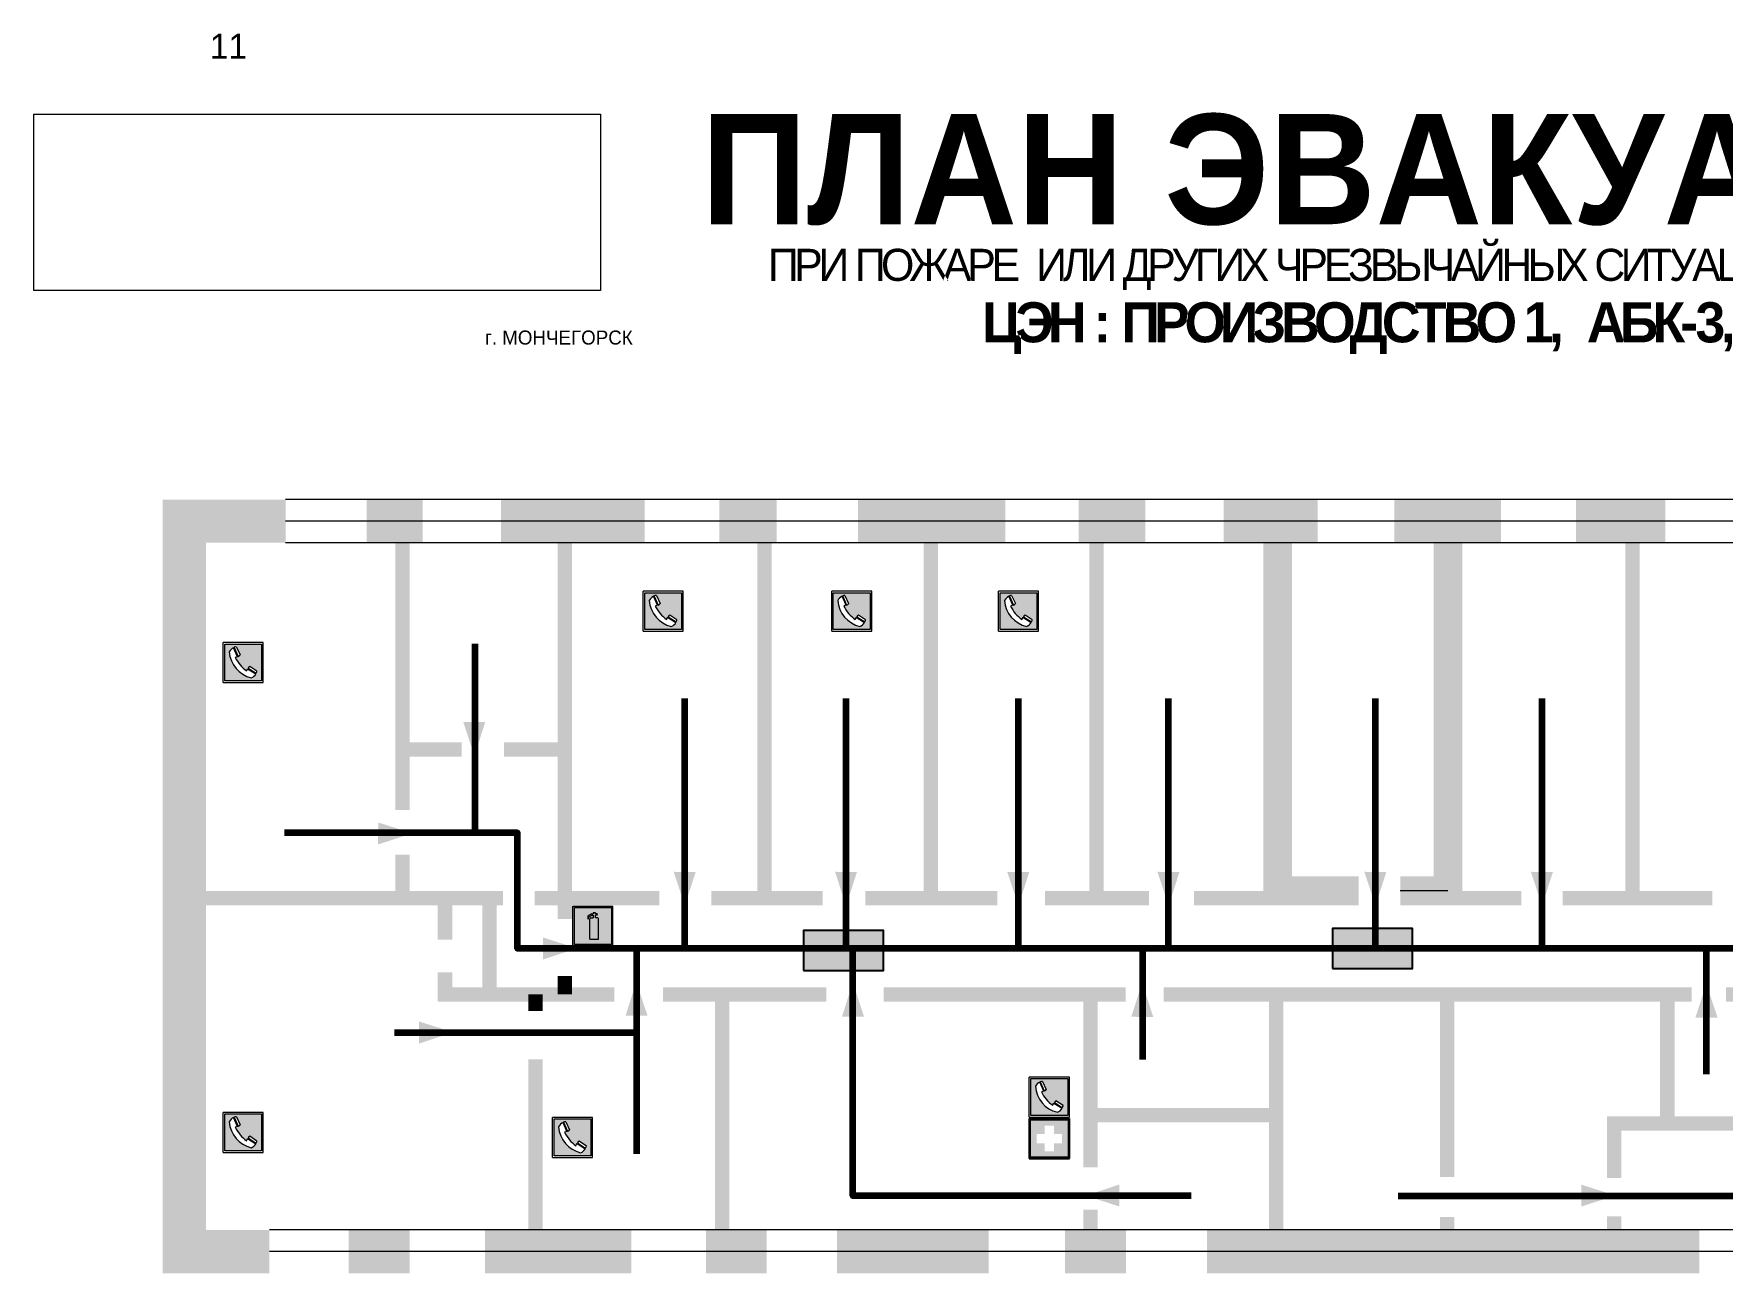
# Model space of a CAD drawing. Header units: millimetres. Extents: x 13810 to 67229, y 12374 to 21950.
# Drawn here: x 40364.1 to 40701.1, y 14299.5 to 14547 of the extents above; entities that cross this region are included whole.
import ezdxf

# ---------------------------------------------------------------- set-up
doc = ezdxf.new("R2010")
doc.units = ezdxf.units.MM
doc.layers.add('План_Штампы', color=7, linetype='Continuous')
doc.styles.add('обычный', font='arial.ttf')
picture_1 = doc.add_image_def('image1.jpg', size_in_pixel=(337, 105))

# ---------------------------------------------------------------- blocks, each defined once
blk = doc.blocks.new('A$C456E1F9C')
at = {"lineweight": 5}
h = blk.add_hatch(color=242, dxfattribs=at)
h.paths.add_polyline_path([(0.51, -1.47), (0.51, -13.26), (12.29, -13.26), (12.29, -1.47)])
h.paths.add_polyline_path([(5.42, -4.95, -0.254479), (4.78, -5.4), (3.52, -2.53, -0.209735), (4.23, -2.4)], flags=16)
h.paths.add_polyline_path([(8.53, -8.6), (10.87, -10.17), (10.54, -10.76), (8.03, -9.13, -0.192251)], flags=16)
h.paths.add_polyline_path([(4.61, -5.49, 0.005518), (3.87, -5.72, 0.128647), (7.49, -10.01, 0.00809), (7.83, -9.33), (10.47, -10.97, -0.16736), (8.99, -12.25, -0.327862), (1.95, -3.95, -0.166952), (3.36, -2.62)], flags=16)
at = {"color": 242, "lineweight": 5}
for p, q in [((0, -13.77), (0, -0.97)), ((12.8, -0.97), (0, -0.97)), ((4.61, -5.49), (3.36, -2.62)), ((3.52, -2.53), (4.78, -5.4)), ((4.23, -2.4), (5.42, -4.95)), ((12.8, -13.77), (12.8, -0.97)), ((7.83, -9.33), (10.47, -10.97)), ((8.03, -9.13), (10.54, -10.76)), ((10.81, -10.12), (8.53, -8.6)), ((10.54, -10.76), (10.8, -10.3)), ((10.8, -10.3), (10.81, -10.12)), ((0, -13.77), (12.8, -13.77))]:
    blk.add_line(p, q, dxfattribs=at)
blk.add_lwpolyline([(0.51, -1.47), (12.29, -1.47), (12.29, -13.26), (0.51, -13.26)], close=True, dxfattribs=at)
for centre, radius, start, end in [((4.59, -5.34), 2.99, 114.2845, 152.1974), ((11.12, -3.31), 9.19, 183.9915, 256.6009), ((4.02, -3.27), 0.891, 76.3284, 123.7092), ((4.68, -4.59), 0.824, 276.9621, 334.0723), ((14.98, -39.1), 35.17, 107.1487, 108.4135), ((13.86, -0.94), 11.08, 205.5536, 234.8762), ((-13.31, 0.8), 23.44, 332.5487, 334.4027), ((8.94, -9.5), 0.989, 114.4092, 157.9388), ((7.87, -9.46), 3, 291.9291, 329.9329)]:
    blk.add_arc(centre, radius, start, end, dxfattribs=at)
blk = doc.blocks.new('A$C18900ED3')
h = blk.add_hatch(color=126)
h.paths.add_polyline_path([(-0.18, -0.18), (-7.02, -0.18), (-7.02, -7.02), (-0.18, -7.02)])
h.paths.add_polyline_path([(-5.89, -4.46), (-5.89, -2.77), (-4.46, -2.77), (-4.46, -1.31), (-2.77, -1.31), (-2.77, -2.77), (-1.33, -2.77), (-1.33, -4.46), (-2.77, -4.46), (-2.77, -5.89), (-4.46, -5.89), (-4.46, -4.46)], flags=16)
at = {"color": 126}
for p, q in [((-7.2, 0), (-7.2, -7.2)), ((0, 0), (-7.2, 0)), ((0, -7.2), (0, 0)), ((-7.02, -7.02), (-7.02, -0.18)), ((-7.02, -0.18), (-0.18, -0.18)), ((-0.18, -0.18), (-0.18, -7.02)), ((-7.2, -7.2), (0, -7.2)), ((-0.18, -7.02), (-7.02, -7.02))]:
    blk.add_line(p, q, dxfattribs=at)
blk = doc.blocks.new('A$C3AD82952')
at = {"true_color": 0xf5f5ff}
h = blk.add_hatch(color=7, dxfattribs=at)
h.dxf.hatch_style = 1
h.paths.add_polyline_path([(8.21, 8.73, 0.414214), (7.89, 9.05), (7.22, 9.05), (7.22, 9.92), (7.59, 9.92, 1), (7.57, 10.36), (7.22, 10.36), (7.22, 10.6), (6.43, 10.6), (6.43, 10.36), (6.01, 10.36), (4.74, 9.59), (4.74, 8.69), (4.98, 8.73), (4.98, 9.26), (6.12, 9.91), (6.43, 9.91), (6.43, 9.05), (5.76, 9.05, 0.414214), (5.44, 8.73), (5.44, 2.2), (8.21, 2.2)], flags=0)
h.paths.add_polyline_path([(12.8, 12.8), (0, 12.8), (0, 0), (12.8, 0)])
h.paths.add_polyline_path([(0.51, 12.29), (12.29, 12.29), (12.29, 0.51), (0.51, 0.51)], flags=16)
h.paths.add_polyline_path([(4.74, 9.59), (6.01, 10.36), (6.43, 10.36), (6.43, 10.6), (7.22, 10.6), (7.22, 10.36), (7.59, 10.36, -0.94586), (7.59, 9.92), (7.22, 9.92), (7.22, 9.05), (7.89, 9.05, -0.414214), (8.21, 8.73), (8.21, 2.2), (5.44, 2.2), (5.44, 8.73, -0.414214), (5.76, 9.05), (6.43, 9.05), (6.43, 9.91), (6.12, 9.91), (4.98, 9.26), (4.98, 8.73), (4.74, 8.69)], flags=0)
h = blk.add_hatch(color=242)
h.dxf.hatch_style = 1
h.paths.add_polyline_path([(12.29, 12.29), (0.51, 12.29), (0.51, 0.51), (12.29, 0.51)])
h.paths.add_polyline_path([(4.74, 8.69), (4.74, 9.59), (6.01, 10.36), (6.43, 10.36), (6.43, 10.6), (7.22, 10.6), (7.22, 10.36), (7.59, 10.36, -0.94586), (7.59, 9.92), (7.22, 9.92), (7.22, 9.05), (7.89, 9.05, -0.414214), (8.21, 8.73), (8.21, 2.2), (5.44, 2.2), (5.44, 8.73, -0.414214), (5.76, 9.05), (6.43, 9.05), (6.43, 9.91), (6.12, 9.91), (4.98, 9.26), (4.98, 8.73)], flags=16)
h = blk.add_hatch(color=7, dxfattribs=at)
h.dxf.hatch_style = 1
h.paths.add_polyline_path([(8.21, 8.73, 0.414214), (7.89, 9.05), (7.22, 9.05), (7.22, 9.92), (7.59, 9.92, 1), (7.57, 10.36), (7.22, 10.36), (7.22, 10.6), (6.43, 10.6), (6.43, 10.36), (6.01, 10.36), (4.74, 9.59), (4.74, 8.69), (4.98, 8.73), (4.98, 9.26), (6.12, 9.91), (6.43, 9.91), (6.43, 9.05), (5.76, 9.05, 0.414214), (5.44, 8.73), (5.44, 2.2), (8.21, 2.2)])
at = {"color": 242, "lineweight": 5}
for p, q in [((0, 0), (0, 12.8)), ((0, 12.8), (12.8, 12.8)), ((12.8, 0), (12.8, 12.8)), ((6.01, 10.36), (4.74, 9.59)), ((4.74, 9.59), (4.74, 8.69)), ((4.74, 8.69), (4.98, 8.73)), ((4.98, 9.26), (6.12, 9.91)), ((4.98, 8.73), (4.98, 9.26)), ((5.44, 2.2), (5.44, 8.73)), ((5.76, 9.05), (6.43, 9.05)), ((6.01, 10.36), (6.43, 10.36)), ((6.12, 9.91), (6.43, 9.91)), ((7.22, 10.6), (6.43, 10.6)), ((6.43, 10.6), (6.43, 10.36)), ((6.43, 9.91), (6.43, 9.05)), ((7.22, 10.36), (7.22, 10.6)), ((7.59, 10.36), (7.22, 10.36)), ((7.22, 9.05), (7.22, 9.92)), ((7.59, 9.92), (7.22, 9.92)), ((7.89, 9.05), (7.22, 9.05)), ((8.21, 2.2), (8.21, 8.73)), ((0, 0), (12.8, 0)), ((5.44, 2.2), (8.21, 2.2))]:
    blk.add_line(p, q, dxfattribs=at)
blk.add_lwpolyline([(0.51, 12.29), (12.29, 12.29), (12.29, 0.51), (0.51, 0.51)], close=True, dxfattribs=at)
for centre, radius, start, end in [((5.76, 8.73), 0.32, 90, 180), ((7.58, 10.14), 0.223, 273.1875, 86.8125), ((7.89, 8.73), 0.32, 0, 90)]:
    blk.add_arc(centre, radius, start, end, dxfattribs=at)
blk = doc.blocks.new('A$C32E8229D')
at = {"true_color": 0xffffff}
blk.add_hatch(color=7, dxfattribs=at).paths.add_polyline_path([(0, 0), (0, -8), (16, -8), (16, 0)])
h = blk.add_hatch(color=126)
h.paths.add_polyline_path([(0.2, -0.2), (15.8, -0.2), (15.8, -7.8), (0.2, -7.8)])
h.paths.add_polyline_path([(13.49, -2.05), (12.08, -2.05), (11.37, -2.63, 0.162397), (11.29, -2.84), (11.29, -3.63), (10.35, -3.63), (10.35, -4.05), (11.68, -4.05), (11.68, -3.48), (12.26, -4.28), (11.29, -5.1), (11.29, -6.78), (11.85, -6.78), (11.85, -5.44), (12.8, -4.64), (12.8, -5.94), (14.46, -5.94), (14.46, -5.39), (13.45, -5.39), (13.45, -3.97), (12.46, -2.59), (13.15, -2.59), (13.69, -3.34), (14.18, -3)], flags=16)
h.paths.add_polyline_path([(10.74, -1.82, 1), (11.8, -1.82, 1)], flags=16)
h.paths.add_polyline_path([(9.39, -3.59), (5.99, -3.59), (6.56, -3.03), (5.91, -3.03), (5.1, -3.83), (5.91, -4.64), (6.56, -4.64), (5.99, -4.09), (9.39, -4.09)], flags=16)
h.paths.add_polyline_path([(4.29, -1.08), (1.72, -1.08), (1.72, -6.6), (4.29, -6.6)], flags=16)
at = {"color": 126}
blk.add_lwpolyline([(16, -8), (0, -8), (0, 0), (16, 0)], close=True, dxfattribs=at)

msp = doc.modelspace()

# ---------------------------------------------------------------- linework, layer by layer
at = {"lineweight": 0}
for points, const_width in [([(40411.13, 14303.81), (40394.15, 14303.81), (40394.15, 14449.65), (40414.34, 14449.65)], 8.64), ([(40441.74, 14449.65), (40430.5, 14449.65)], 8.64), ([(40486.02, 14449.65), (40457.34, 14449.65)], 8.64), ([(40512.4, 14449.65), (40500.93, 14449.65)], 8.64), ([(40558, 14449.65), (40528.64, 14449.65)], 8.64), ([(40585.99, 14449.65), (40572.68, 14449.65)], 8.64), ([(40620.4, 14449.65), (40601.59, 14449.65)], 8.64), ([(40656.99, 14449.65), (40635.66, 14449.65)], 8.64), ([(40689.8, 14449.65), (40671.91, 14449.65)], 8.64), ([(40437.67, 14391.99), (40437.67, 14449.65)], 2.88), ([(40470.09, 14370.22), (40470.09, 14449.65)], 2.88), ([(40509.97, 14374.4), (40509.97, 14449.65)], 2.88), ([(40543.14, 14374.4), (40543.14, 14449.65)], 2.88), ([(40576.24, 14374.4), (40576.24, 14449.65)], 2.88), ([(40628.58, 14375.83), (40612.39, 14375.83), (40612.39, 14449.65)], 5.76), ([(40636.85, 14375.83), (40646.38, 14375.83), (40646.38, 14449.65)], 5.76), ([(40683.24, 14374.4), (40683.24, 14449.65)], 2.88), ([(40437.67, 14404.08), (40449.51, 14404.08)], 2.88), ([(40457.96, 14404.08), (40470.09, 14404.08)], 2.88), ([(40437.67, 14374.4), (40437.67, 14383.04)], 2.88), ([(40457.73, 14374.4), (40394.15, 14374.4)], 2.88), ([(40446.17, 14366.11), (40446.17, 14374.4)], 2.88), ([(40455.06, 14374.4), (40455.06, 14355.16)], 2.88), ([(40488.94, 14374.4), (40464.05, 14374.4)], 2.88), ([(40521.57, 14374.4), (40499.33, 14374.4)], 2.88), ([(40556.43, 14374.4), (40530.09, 14374.4)], 2.88), ([(40586.72, 14374.4), (40565.94, 14374.4)], 2.88), ([(40612.39, 14374.4), (40595.71, 14374.4)], 2.88), ([(40661.02, 14374.4), (40646.54, 14374.4)], 2.88), ([(40699.14, 14374.4), (40669.26, 14374.4)], 2.88), ([(40480, 14355.16), (40446.17, 14355.16), (40446.17, 14359.58)], 2.88), ([(40470.09, 14355.16), (40470.09, 14358.85)], 2.88), ([(40464.24, 14355.16), (40464.24, 14351.84)], 2.88), ([(40522.29, 14355.16), (40489.67, 14355.16)], 2.88), ([(40501.51, 14355.16), (40501.51, 14303.81)], 2.88), ([(40582.04, 14355.16), (40533.72, 14355.16)], 2.88), ([(40575.04, 14355.16), (40575.04, 14320.64)], 2.88), ([(40695.04, 14355.16), (40589.61, 14355.16)], 2.88), ([(40612.09, 14355.16), (40612.09, 14303.81)], 2.88), ([(40646.22, 14355.16), (40646.22, 14318.7)], 2.88), ([(40705.34, 14355.16), (40705.34, 14329.37), (40679.56, 14329.37), (40679.56, 14318.52)], 2.88), ([(40690.17, 14355.16), (40690.17, 14329.37)], 2.88), ([(40765.94, 14355.16), (40701.85, 14355.16)], 2.88), ([(40464.24, 14342.17), (40464.24, 14303.81)], 2.88), ([(40575.04, 14331.04), (40612.09, 14331.04)], 2.88), ([(40575.04, 14312.17), (40575.04, 14303.81)], 2.88), ([(40646.22, 14310.72), (40646.22, 14303.81)], 2.88), ([(40679.56, 14310.87), (40679.56, 14303.81)], 2.88), ([(40439.11, 14303.81), (40426.96, 14303.81)], 8.64), ([(40483.34, 14303.81), (40454.13, 14303.81)], 8.64), ([(40510.41, 14303.81), (40498.25, 14303.81)], 8.64), ([(40554.68, 14303.81), (40524.4, 14303.81)], 8.64), ([(40582.09, 14303.81), (40569.93, 14303.81)], 8.64), ([(40696.57, 14303.81), (40598.27, 14303.81)], 8.64)]:
    msp.add_lwpolyline(points, dxfattribs=dict(at, const_width=const_width))
for points in [[(40850.19, 14453.98), (40414.34, 14453.98)], [(40850.19, 14449.65), (40414.34, 14449.65)], [(40850.19, 14445.33), (40414.34, 14445.33)], [(40646.38, 14375.83), (40636.85, 14375.83)], [(40884.84, 14308.14), (40411.13, 14308.14)], [(40884.84, 14303.81), (40411.13, 14303.81)]]:
    msp.add_lwpolyline(points, dxfattribs=at)
at = {"color": 126, "lineweight": 100, "true_color": 0x008754}
for points in [[(40869.39, 14417.53), (40869.39, 14438.56), (40885.21, 14438.56), (40885.21, 14390.87), (40876.96, 14390.87), (40876.96, 14364.33), (40460.62, 14364.33), (40460.62, 14387.41), (40414.11, 14387.41)], [(40452.22, 14387.41), (40452.22, 14425.16)], [(40494.04, 14364.33), (40494.04, 14414.28)], [(40526.24, 14364.33), (40526.24, 14414.28)], [(40560.64, 14364.33), (40560.64, 14414.28)], [(40590.62, 14364.33), (40590.62, 14414.28)], [(40631.92, 14364.33), (40631.92, 14414.28)], [(40665.17, 14364.33), (40665.17, 14414.28)], [(40484.37, 14364.33), (40484.37, 14323.32)], [(40595.1, 14314.92), (40527.56, 14314.92), (40527.56, 14364.33)], [(40585.38, 14364.33), (40585.38, 14342.17)], [(40697.9, 14364.33), (40697.9, 14339.23)], [(40436.09, 14347.54), (40484.37, 14347.54)], [(40636.45, 14314.92), (40770.39, 14314.92), (40770.39, 14321.92)]]:
    msp.add_lwpolyline(points, dxfattribs=at)
at = {"layer": 'План_Штампы', "color": 126, "true_color": 0x008754}
for points in [[(40449.81, 14409.57), (40454.21, 14409.56), (40452.04, 14402.82)], [(40432.82, 14385.1), (40432.83, 14389.5), (40439.58, 14387.33)], [(40491.82, 14379.64), (40496.21, 14379.63), (40494.04, 14372.89)], [(40524.02, 14379.64), (40528.41, 14379.63), (40526.24, 14372.89)], [(40558.41, 14379.64), (40562.81, 14379.63), (40560.64, 14372.89)], [(40588.39, 14379.64), (40592.79, 14379.63), (40590.62, 14372.89)], [(40629.69, 14379.64), (40634.08, 14379.63), (40631.91, 14372.89)], [(40662.94, 14379.64), (40667.34, 14379.63), (40665.17, 14372.89)], [(40465.74, 14362.14), (40465.75, 14366.53), (40472.49, 14364.37)], [(40486.6, 14350.9), (40482.21, 14350.91), (40484.37, 14357.65)], [(40529.81, 14350.74), (40525.42, 14350.75), (40527.59, 14357.49)], [(40587.55, 14350.68), (40583.16, 14350.69), (40585.33, 14357.43)], [(40700.19, 14350.54), (40695.79, 14350.55), (40697.96, 14357.29)], [(40441, 14345.36), (40441.01, 14349.76), (40447.75, 14347.59)], [(40580.81, 14317.21), (40580.8, 14312.81), (40574.06, 14314.98)], [(40672.99, 14312.79), (40672.99, 14317.19), (40679.74, 14315.02)]]:
    msp.add_solid(points, dxfattribs=at)

# ---------------------------------------------------------------- block references
for name, p, xscale, yscale, zscale in [('A$C456E1F9C', (40485.72, 14436.29), 0.625, 0.625, 0.625), ('A$C456E1F9C', (40523.36, 14436.29), 0.625, 0.625, 0.625), ('A$C456E1F9C', (40556.64, 14436.29), 0.625, 0.625, 0.625), ('A$C456E1F9C', (40401.88, 14426.03), 0.625, 0.625, 0.625), ('A$C3AD82952', (40471.7, 14364.81), 0.625, 0.625, 0.625), ('A$C456E1F9C', (40562.8, 14339.28), 0.625, 0.625, 0.625), ('A$C456E1F9C', (40401.88, 14332.21), 0.625, 0.625, 0.625), ('A$C456E1F9C', (40467.63, 14331.21), 0.625, 0.625, 0.625), ('A$C18900ED3', (40570.8, 14330.39), 1.111111111007631, 1.111111111007631, 1.111111111007631)]:
    msp.add_blockref(name, p, dxfattribs=dict(xscale=xscale, yscale=yscale, zscale=zscale))
at = {"layer": 'План_Штампы', "color": 126, "true_color": 0x008754, "xscale": -1}
for p in [(40533.73, 14367.94), (40639.33, 14368.34)]:
    msp.add_blockref('A$C32E8229D', p, dxfattribs=at)

# ---------------------------------------------------------------- texts
at = {"lineweight": 0, "style": 'обычный'}
for s, insert, char_height, width, attachment_point in [('{\\fProxima Nova Rg|b0|i0|c204|p2;11\\H1.1667x; }', (40402.94, 14544.47), 5, 126.6484, 5), ('{\\fProxima Nova Rg|b1|i0|c204|p2;ПЛАН ЭВАКУАЦИИ}', (40497.33, 14530.94), 22, 493.8901, 1), ('\\pi-8.4,l8.4,t8.4;{\\fProxima Nova Rg|b0|i0|c204|p2;г. МОНЧЕГОРСК\\H1.1997x; }', (40468.89, 14486.3), 2.8, 126.6484, 5)]:
    msp.add_mtext(s, dxfattribs=dict(at, insert=insert, char_height=char_height, width=width, attachment_point=attachment_point))
at = {"color": 0, "lineweight": 0, "insert": (40648.11, 14504.21), "char_height": 8, "width": 449.2158, "attachment_point": 5, "style": 'обычный'}
msp.add_mtext('{\\fArial Black|b1|i0|c204|p34;\\H2x;\\T0.85;  \\fArial Narrow|b0|i0|c204|p34;\\H0.8x;\\W0.9;\\P\\fProxima Nova Rg|b0|i0|c204|p2;\\H0.5x;\\W1;\\C256;ПРИ ПОЖАРЕ  ИЛИ ДРУГИХ ЧРЕЗВЫЧАЙНЫХ СИТУАЦИЯХ  ИЗ ПОМЕЩЕНИЙ \\fProxima Nova Rg|b1|i0|c204|p2;\\H1.25x;\\PЦЭН : ПРОИЗВОДСТВО 1,  АБК-3,  4 ЭТАЖ}', dxfattribs=at)

# ---------------------------------------------------------------- pictures from other files: only their frames are drawn
at = {"color": 7, "lineweight": 0, "true_color": 0xf5f5ff}
image = msp.add_image(picture_1, insert=(40364.08, 14495.7), size_in_units=(113.11, 35.24), dxfattribs=at)
image.dxf.flags = 7

doc.saveas('drawing.dxf')
